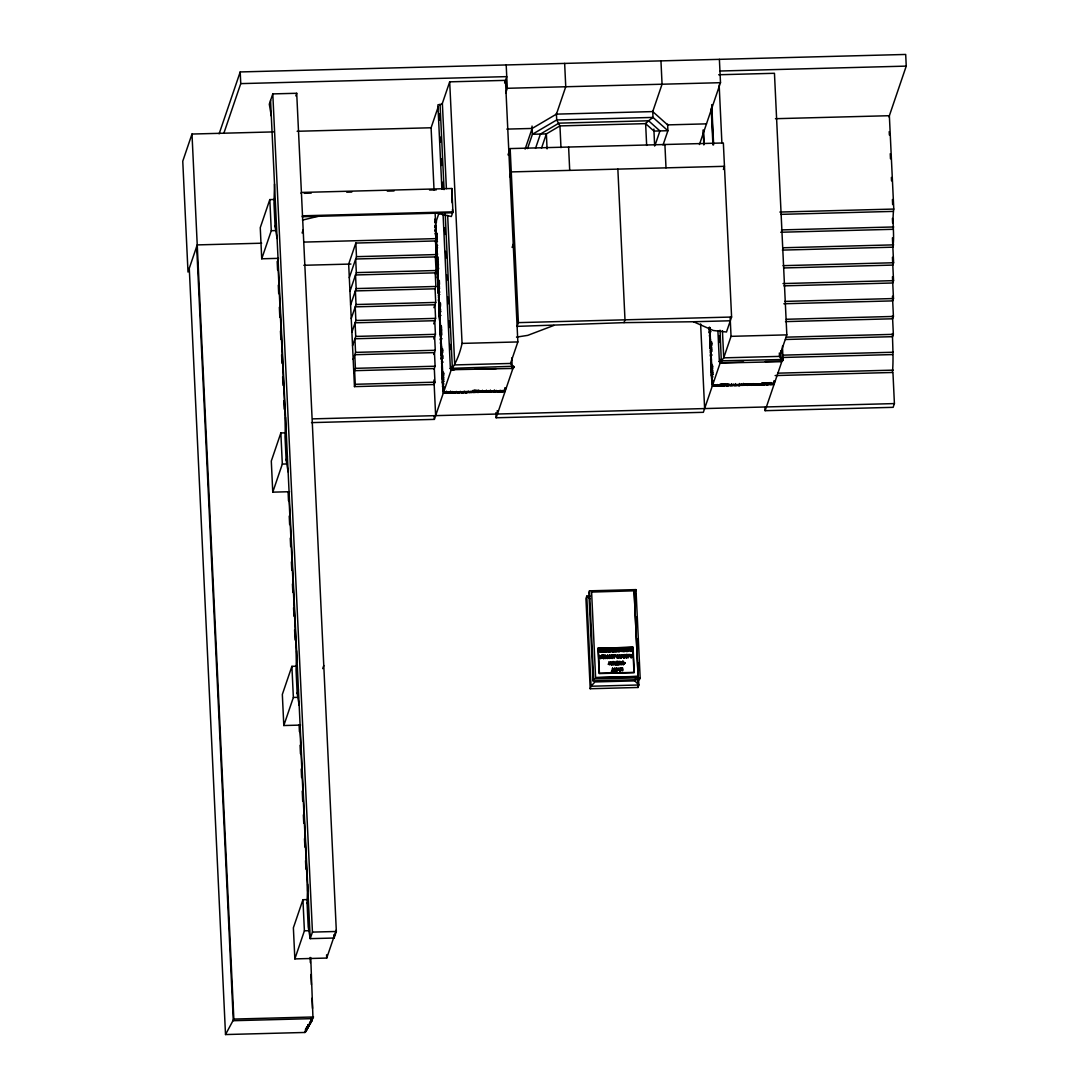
<?xml version="1.0" encoding="UTF-8"?>
<svg xmlns="http://www.w3.org/2000/svg" width="1089" height="1089" viewBox="0 0 1089 1089"><rect width="100%" height="100%" fill="white"/><g stroke="black" fill="none" stroke-linecap="round" stroke-linejoin="round"><path stroke-width="1.5" d="M621.942 651.413L622.064 650.963M443.087 214.656L450.37 368.381L452.452 370.274L445.197 213.226M446.395 188.615L442.365 103.36L449.689 81.838L505.473 80.368L517.847 341.932L510.523 363.454L512.293 366.285L512.184 368.749L511.884 357.791M730.147 317.389L731.046 336.338L723.722 357.859L719.992 362.664L721.394 363.25L720.047 330.198M782.406 359.983L783.086 359.506L721.503 360.786L720.414 363.032L781.167 361.684L780.867 350.712M512.252 367.633L513.205 368.409L512.293 366.285L450.37 368.381L452.534 369.375M781.521 360.922L782.188 361.344L779.506 356.389L779.343 352.986M274.523 184.082L273.992 203.384L275.095 226.716L277.096 238.532M285.563 417.455L285.019 436.757L286.135 460.089L288.136 471.905M296.603 650.827L296.058 670.13L297.161 693.462L299.176 705.277M271.311 116.006L269.296 104.19L272.795 93.899L296.712 93.273L336.351 931.476L334.119 938.024L310.215 938.65L308.201 926.834L307.098 903.502L307.643 884.2M435.532 225.464C435.069 230.392 435.505 223.599 435.164 226.213M435.804 231.304L435.219 229.371M435.995 235.197L435.396 233.264L435.872 234.448M435.314 231.317L435.341 230.106M435.491 235.21L435.396 233.264M435.791 234.693L435.491 226.675L435.124 227.424M435.859 242.983L436.267 241.023M435.913 246.141L436.539 246.863L436.458 244.916M436.104 250.021L436.635 248.809L436.73 250.756M436.049 246.876L435.954 244.93M436.226 250.769L436.131 248.823M436.839 249.313L436.417 254.649L436.825 252.689M436.471 257.807L437.097 258.529L437.002 256.582M437.274 262.422L437.193 260.475M436.594 258.542L436.498 256.596M436.784 262.435L436.689 260.489M437.029 253.193L436.812 261.224M437.37 264.368L437.465 266.301L436.88 264.382M437.07 261.918L437.206 257.086M437.642 270.195L437.057 268.262M437.261 265.798L438.2 257.058M437.832 274.088L437.247 272.155M437.928 276.034L438.009 277.981L437.424 276.048M437.329 274.101L437.37 272.89M437.438 269.691L436.662 261.687M437.519 277.994L437.547 276.783M437.628 273.584L437.342 265.566L436.961 266.315M438.2 281.86L437.615 279.941M437.805 277.477L437.519 269.459L437.152 270.208M438.377 285.754L437.792 283.821M437.941 288.925L438.568 289.647L437.982 287.714M437.887 285.767L437.914 284.569M437.996 281.357L437.206 273.366M438.064 289.66L438.105 288.449M438.173 285.25L437.397 277.246M438.254 293.554L438.159 291.607L438.744 293.54M437.696 281.874C438.472 279.505 439.112 293.935 438.159 291.607M438.431 297.433L438.84 295.473M437.764 285.032L438.962 296.222L438.35 295.487M438.499 300.591L439.112 301.313L439.03 299.366M438.676 304.484L439.207 303.259L439.303 305.206M438.622 301.326L438.527 299.38M438.499 284.311L439.493 284.283L439.303 280.404M438.799 305.219L438.717 303.273M439.044 295.99L438.84 304.008M438.99 309.113L439.398 307.152M439.235 299.87L439.52 307.888L438.894 307.166M439.67 312.979L439.575 311.032M439.861 316.872L439.262 314.939M439.166 312.992L439.085 311.046M439.357 316.885L439.384 315.674M439.466 312.475L440.419 303.736L439.412 303.763L439.207 311.794M439.942 318.818L440.038 320.765L439.452 318.832M439.643 316.368L439.779 311.536L440.786 311.522M440.228 324.658L439.629 322.725M439.833 320.261L439.044 312.257M440.405 328.538L439.82 326.605M440.501 330.484L440.596 332.431L439.997 330.498M439.915 328.551L439.942 327.353M440.024 324.141L439.235 316.15M440.092 332.444L440.119 331.233M440.201 328.034L439.915 320.03L439.534 320.779M440.773 336.324L440.187 334.391M439.725 324.658L440.092 323.909L440.392 331.927L441.385 331.9L441.63 333.37L440.637 333.397M440.337 339.482L440.963 340.204L440.364 338.284M440.514 343.375L441.14 344.097L441.045 342.15M440.46 340.217L440.501 339.019M440.569 335.82L439.779 327.816M440.65 344.11L440.555 342.164M439.97 331.709L440.882 334.881L440.677 342.912M440.827 348.004L440.732 346.057L441.331 347.99M440.283 336.338C441.045 333.955 441.685 348.385 440.732 346.057M440.882 351.148L441.508 351.883L441.413 349.937M441.249 342.654L441.549 350.672L440.922 349.95M440.705 330.988L441.698 330.961L441.263 325.597M441.072 355.041L441.698 355.763L441.603 353.83M441.018 351.897L441.045 350.685M441.249 358.934L441.78 357.709L441.875 359.656M441.195 355.776L441.099 353.83M441.44 346.547L441.236 354.578M441.385 359.669L441.29 357.723M441.562 363.563L441.971 361.602M442.243 367.442L441.658 365.509M442.433 371.322L441.835 369.389M441.753 367.456L441.78 366.244M441.93 371.335L441.971 370.137M442.039 366.939L442.175 362.106L443.169 362.079M441.467 361.616L442.093 362.338L442.365 348.929M442.529 373.268L442.61 375.215L442.025 373.282M442.229 370.818L441.998 358.213L442.992 358.186M442.801 379.108L442.202 377.175M442.406 374.711L441.617 366.707M442.978 383.001L442.393 381.068M442.297 379.122L442.338 377.91M443.073 384.934L443.169 386.881L442.57 384.948M442.488 383.001L442.515 381.803M441.807 370.6L442.597 378.604L443.591 378.577L443.836 380.047L442.842 380.075M442.665 386.894L442.706 385.697M442.774 382.484L442.488 374.48L442.12 375.229M442.855 390.788L442.76 388.841M442.175 378.373L442.964 386.377L443.958 386.35M462.172 391.713L462.212 392.693L458.551 391.863L454.236 392.898L450.574 392.067L444.435 392.693L444.394 391.713L443.4 391.741L442.352 382.266M442.474 372.302L443.468 372.275L443.727 373.745L443.659 376.168L442.665 376.181M443.4 391.741L442.542 386.159M505.228 387.711L505.16 390.121L504.915 388.65M505.609 389.141L505.65 387.929M709.756 329.246L709.66 327.299M709.32 332.417L709.946 333.139L709.347 331.206M709.266 329.259L709.17 327.313M709.443 333.152L709.484 331.941M709.633 337.046L709.538 335.099L710.123 337.032M709.878 327.803L710.164 335.82L709.538 335.099M709.81 340.925L710.219 338.978M709.13 328.524L710.341 339.714L709.715 338.978M709.865 344.083L710.491 344.805L710.409 342.858M710.055 347.976L710.586 346.751L710.681 348.698M710.001 344.818L709.905 342.872M710.246 335.589L710.028 343.607M710.178 348.711L710.082 346.765M710.423 339.482L710.219 347.5M710.368 352.605L710.777 350.644M710.273 350.658L710.899 351.379L710.613 343.362L711.607 343.334L711.539 345.757L710.545 345.785M710.423 355.749L711.049 356.471L710.954 354.524M711.226 360.364L711.144 358.417M710.545 356.484L710.464 354.538M710.736 360.377L710.641 358.431M711.321 362.31L711.416 364.257L710.831 362.324M711.022 359.86L711.158 355.041L712.152 355.014M711.593 368.15L711.008 366.217M711.212 363.753L711.348 358.921M711.784 372.03L711.199 370.097M711.103 368.15L711.131 366.952M711.879 373.976L711.961 375.923L711.376 373.99M711.28 372.043L711.321 370.845M711.389 367.633L710.613 359.642M711.471 375.936L711.498 374.725M711.58 371.526L711.294 363.522L710.913 364.271M712.152 379.816L711.566 377.883M711.757 375.419L710.981 367.415M712.329 383.696L711.743 381.776M711.838 383.709L711.866 382.511M711.947 379.312L711.158 371.308M712.451 365.196L712.642 369.089L711.648 369.117M512.306 366.802L514.117 366.707L512.306 367.796M513.259 366.326L512.32 367.32M513.654 366.394L512.293 368.096M514.117 366.707L513.055 368.028L512.361 367.551M513.967 367.32L513.94 366.476M781.779 359.22L781.112 361.602L782.12 360.881M782.256 359.247L781.303 360.255M782.637 359.316L781.289 360.731M782.378 360.336L782.923 359.397M782.719 360.309L783.086 359.506M621.792 651.413L622.214 650.718M452.003 369.675C449.076 371.118 457.584 364.23 462.063 343.403L449.689 81.838M720.36 362.174L719.434 361.807L721.503 360.786L719.666 362.269L721.149 362.256L720.891 363.209L721.503 360.786L719.38 361.425L721.054 362.664M618.334 656.885L618.661 655.034L618.688 656.381M611.351 671.409L611.61 671.341A2.464 2.382 18.8 0 1 612.59 669.776L612.576 669.844M602.108 649.493L602.612 651.889C604.3 644.674 602.503 656.898 601.931 649.657M610.97 649.439L610.276 651.698L609.554 649.303M613.91 661.785L614.005 665.039L613.815 661.554M620.648 649.017C620.485 656.191 623.139 644.457 621.152 651.413L620.648 649.017L619.464 649.956L620.621 649.071M607.907 651.807C608.792 645.791 606.342 652.447 607.88 651.875M611.201 649.262L610.344 651.957L609.609 649.452M273.393 131.905L191.991 134.042L182.761 161.186L188.002 272.032L197.232 244.902L261.673 243.201M219.134 133.824L240.206 71.942L905.694 54.45L906.239 66.116L888.964 116.891M224.007 132.804L240.751 83.622L240.206 71.942M295.813 95.886L296.712 93.273M274.85 199.464L269.813 199.586L260.257 227.669L261.728 258.787L278.512 258.338M261.728 258.787L271.284 230.705L269.813 199.586M275.095 226.716L276.361 222.973M301.081 193.393L301.394 192.454L451.826 188.506L452.929 211.838L451.336 216.52L436.675 213.199M302.102 232.992L303.164 229.874M285.89 432.837L280.853 432.973L271.297 461.042L272.767 492.16L289.551 491.711M435.164 257.576L436.185 254.567L435.532 240.955L355.844 243.051L348.671 264.096L354.469 386.622L434.171 384.526L434.96 382.185L434.32 368.572L354.619 370.668L355.259 384.281L354.469 386.622M272.767 492.16L282.323 464.077L280.853 432.973M286.135 460.089L287.401 456.345M349.31 277.709L356.484 256.664L355.844 243.051M349.964 291.335L356.334 272.618L355.681 259.005L435.382 256.909L436.036 270.521L434.974 273.638M350.604 304.947L356.171 288.571L355.531 274.959L435.232 272.863L435.872 286.475L434.865 289.443M351.243 318.56L356.021 304.525L355.382 290.913L435.083 288.816L435.723 302.429L433.939 307.683M351.897 332.172L355.872 320.479L355.232 306.853L434.933 304.77L435.573 318.383L433.708 323.841M352.537 345.785L355.722 336.419L355.082 322.807L434.77 320.711L435.423 334.337L433.83 339.006M434.035 189.908L431.094 127.767L438.186 106.913M353.176 359.397L355.572 352.373L354.919 338.761L434.62 336.664L435.273 350.277L433.83 354.497M439.738 105.279L442.365 103.36M353.816 373.01L355.409 368.327L354.769 354.715L434.47 352.618L435.11 366.231L434.048 369.348M435.192 222.047L436.498 221.081M435.6 223.054L438.881 213.43M451.826 188.506L452.139 202.772M435.246 241.812L436.335 238.614L304.062 242.085M296.929 666.209L291.893 666.345L282.337 694.414L283.807 725.533L300.591 725.083M283.807 725.533L293.363 697.45L291.893 666.345M504.588 82.968L506.753 76.625L240.751 83.622M297.161 693.462L298.44 689.718M505.691 93.041L507.311 88.291L506.194 64.959M322.712 668.619L323.773 665.502M508.005 154.91L510.156 148.58L723.355 142.972L731.59 317.035L726.486 332.009L713.322 330.498L693.502 321.745L624.024 322.643L517.112 326.373L518.391 322.63L510.156 148.58M509.638 176.663L511.258 171.912L724.457 166.318L723.382 169.476M525.102 149.125L532.14 128.448L556.438 114.127L652.733 111.595L667.625 124.881L706.489 123.86M311.495 422.614L434.361 419.388L443.277 393.183L435.995 239.212M513.014 368.164L505.364 390.624L443.604 392.244L451.241 369.797L451.091 366.408M444.23 392.19L444.557 391.25M527.539 148.594L532.412 134.274L532.031 126.052M191.991 134.042L233.849 1019.073L225.518 1034.55L305.219 1032.454L311.699 1020.91L311.577 1018.31L311.631 1021.033M535.516 148.376L540.389 134.07L558.916 123.152L648.581 120.784L653.005 117.421L652.706 110.847M541.492 148.227L546.365 133.906L559.95 125.902L645.627 123.642L648.581 120.784L659.934 130.925L655.061 145.245M556.438 114.127L565.749 86.752L564.647 63.421M512.129 247.421L513.232 244.208M307.969 899.582L302.933 899.718L293.377 927.787L294.847 958.905L326.727 958.061L336.283 929.992M307.098 903.502L308.378 899.759M294.847 958.905L304.403 930.823L302.933 899.718M272.795 93.899L312.448 932.102L310.215 938.65L270.562 100.447M709.552 328.592L712.274 386.119L703.344 412.309L496.135 417.768L505.051 391.564L504.888 388.174M310.746 957.558L312.992 1018.61L233.291 1020.706L196.673 246.536M652.733 111.595L662.058 84.221L660.955 60.889M663.038 145.028L667.911 130.707L667.598 124.132M624.024 322.643L624.991 319.839L617.858 169.108M699.437 144.538L720.496 82.682L719.393 59.351M589.503 590.837L588.863 592.702L593.029 680.87L639.515 679.645L640.155 677.78L635.99 589.612L589.503 590.837L593.668 678.992L593.029 680.87M591.545 592.076L634.111 590.81L638.1 676.528L595.601 677.644L591.599 591.926M597.956 648.295L633.077 647.302L634.247 672.648L599.154 673.56L597.984 648.227L633.077 647.302M599.277 649.575L600.284 652.229L599.985 649.561M599.181 651.045L600.093 651.78M600.42 649.548L600.543 652.066M599.249 655.483L602.067 656.803M601.414 652.202L600.992 650.705L601.427 651.726M601.414 651.794L601.278 649.52L601.591 651.794L601.972 650.923M602.081 657.007L600.652 658.722L599.358 657.266L600.502 656.231L599.508 655.469M601.89 650.814L601.577 652.188L600.815 650.991M638.549 678.311L638.862 684.981L638.018 687.472L590.197 688.738L591.041 686.233L586.78 596.132L590.088 596.037M600.733 658.328L601.795 657.035L600.706 656.327L599.658 657.184L600.76 658.26M601.713 655.142L600.76 656.163C603.864 653.972 599.535 656.259 601.89 656.817M604.722 652.052C606.274 648.921 604.232 654.135 603.551 651.127L604.191 650.555L604.218 651.726L604.15 649.629M602.571 655.864L603.211 656.585L602.544 655.932L603.333 655.347C601.809 660.792 603.211 648.867 603.742 658.641M604.177 650.623L604.313 649.439L603.987 650.705M604.531 649.657L604.722 651.739L605.239 650.909M595.601 677.644L638.154 676.378M604.286 652.12L604.313 649.439M603.292 655.102L602.544 655.932M603.565 655.156L602.271 655.932M604.817 649.493L604.749 651.685M605.484 649.466C606.369 657.484 608.343 644.007 606.328 651.794L605.838 649.398L604.858 650.405M603.442 658.069L602.693 657.28L603.388 656.585M605.253 657.865C604.436 660.696 604.395 652.502 604.98 656.054M603.524 658.654L602.34 657.416L603.088 656.694M604.449 656.858L605.008 656.15M605.157 655.864L604.436 656.926L605.103 657.797M607.825 650.678L607.24 650.228M605.375 656.109C605.783 653.196 606.382 660.819 605.361 657.865M605.715 655.347L604.518 655.347M605.729 656.667L605.116 656.354L605.321 657.443M608.901 651.59L608.982 649.316L608.901 651.998M607.648 656.735L606.668 656.136M607.744 658.546C604.409 654.598 609.595 662.439 607.907 655.183M609.091 651.535L609.459 650.732M609.377 650.609L609.064 651.998M608.615 655.85L609.595 656.871L608.751 656.027M609.432 655.006L609.663 658.287L608.56 657.429M611.188 649.493L611.814 651.767M612.317 650.133L610.915 651.399L612.29 649.97M611.691 649.248L610.888 649.507M609.84 655.142L609.69 658.219M608.928 661.676L609.35 664.903M608.343 664.167L609.01 663.514L608.315 664.222M612.848 650.596L612.794 650.514A2.055 2.001 18.8 0 0 612.236 651.685L612.345 651.712A1.96 1.892 18.8 0 1 612.848 650.514A1.96 1.892 18.8 0 0 612.29 651.767L612.168 651.712A2.055 2.001 18.8 0 1 612.78 650.501M611.977 654.87L612.127 658.423C609.622 658.328 610.534 652.229 610.616 656.749M613.025 650.596L613.148 650.582A1.96 1.892 18.8 0 1 613.706 651.671L613.679 651.671A2.124 2.055 18.8 0 0 613.161 650.569M610.099 662.548L609.173 663.637M613.624 656.354L612.386 654.87L613.611 656.068L613.897 654.829L613.924 656.082L615.108 654.788L614.033 658.369L613.638 656.014M634.111 590.81L638.1 676.528M614.509 649.235L615.435 650.378L614.822 649.167M610.425 661.908L611.446 662.616L610.289 663.569L611.596 665.107L610.289 663.705M610.248 662.847L609.268 663.31M611.923 657.919L611.964 654.938M612.127 658.423L610.561 656.681M615.339 649.207L615.462 651.835L615.612 649.303M635.35 591.477L635.99 589.612M615.612 650.705L616.32 651.617M617.354 650.16L616.483 650.623L617.204 651.78C619.301 649.602 614.89 647.996 614.836 651.658M611.596 665.107L613.066 661.513L611.705 662.534L610.453 661.853M616.619 649.112L617.762 649.262M616.333 651.807L615.625 650.432M616.66 650.623L617.272 651.426M613.053 661.731L611.882 662.629M612.835 663.187L611.678 664.698L610.63 663.5L611.65 662.697L612.739 663.419L611.623 662.765M617.762 649.085L618.293 651.753L619.192 650.351M618.144 649.235L618.402 651.535M618.293 649.711L619.11 650.501M614.005 663.092L613.91 663.201A2.464 2.382 18.8 0 0 612.903 664.875M617.313 657.77L617.368 654.734L617.517 658.287L615.802 656.708L615.734 654.775M612.508 668.319L613.053 671.559L612.848 668.251M614.4 663.119L614.319 663.296A2.464 2.382 18.8 0 1 615.557 664.807L615.462 664.998M612.971 669.721L612.903 669.83A2.464 2.382 18.8 0 1 614.142 671.341L614.4 671.464M619.246 649.112L619.301 651.658L619.573 649.793M612.59 671.573L612.522 668.251M619.273 649.044L619.301 651.726L619.954 650.65M616.279 661.431L616.034 664.984M614.577 668.156L615.135 671.505L614.999 668.088M618.416 662.983C621.914 659.607 616.633 662.534 618.144 662.779C616.333 657.048 617.409 669.803 618.157 663.16M618.198 658.26L618.184 658.151A3.553 3.444 18.8 0 1 619.437 656.191L619.546 656.313A3.403 3.294 18.8 0 0 618.416 658.083M619.45 654.734L619.968 658.219L619.804 654.734M622.758 651.576L622.622 649.112M616.782 667.911L616.918 671.464L616.388 667.925M620.294 655.918L621.383 656.558L620.539 655.537M765.308 361.534L781.997 361.099L774.347 383.559L712.587 385.179L720.237 362.719L720.074 359.343M616.605 669.939L615.775 670.47M620.607 657.062C621.152 658.028 620.812 658.151 621.329 654.816M622.717 651.426L622.35 648.962M623.643 651.549L623.67 648.935L623.779 651.603L622.745 650.378M616.701 669.612L617.681 668.782L615.748 670.525M618.171 664.93L618.184 663.378C616.687 664.018 622.69 666.441 618.443 663.092M621.506 662.316L622.663 661.254L621.193 664.848L619.913 663.392L621.043 662.357L619.804 661.608M624.188 649.112L625.358 650.174L624.582 651.521M622.336 663.16L621.288 664.453L620.24 663.255L621.247 662.452C624.61 665.039 617.667 659.349 621.302 662.289L623.33 661.241L623.262 664.589L625.032 663.038L623.18 662.194M624.392 648.976L625.644 650.119L624.555 651.494L625.644 650.228M618.307 667.938L618.606 669.694M622.486 656.368L624.051 658.11L622.472 656.531M623.589 654.68L624.065 658.042M618.552 669.64L619.913 670.865M624.31 654.911L626.052 656.054M626.134 650.133L626.121 650.106A1.96 1.892 18.8 0 0 625.603 651.358L625.467 651.358A2.055 2.001 18.8 0 1 626.08 650.147M626.325 650.242L626.447 650.242A2.124 2.055 18.8 0 1 627.073 651.29L626.978 651.317A1.96 1.892 18.8 0 0 626.338 650.228A1.96 1.892 18.8 0 1 627.005 651.317L626.965 651.521M621.397 669.776C624.269 670.416 619.233 666.999 620.648 667.87M622.854 661.445L623.071 664.794L625.195 663.119M626.434 651.385L626.039 648.935M623.153 662.085L625.181 662.929M626.434 657.987C623.276 656.558 627.645 651.603 626.42 658.042M618.552 669.735L620.131 671.314M625.767 655.877L624.569 654.543M621.846 667.775L622.091 668.905M626.352 654.503L625.658 654.584M626.461 650.228A2.124 2.055 18.8 0 1 627.06 651.358L627.155 651.317M628.652 648.799L628.761 651.385M622.023 668.061L621.955 669.082M626.665 654.489L627.999 658.001L629.388 654.421L628.203 655.701L628.162 654.448M628.448 650.228L627.89 650.963L629.279 649.684L628.612 650.092M625.984 657.565L625.862 656.068M628.721 650.024L627.985 650.718M629.319 648.935L630.477 651.44L630.15 648.908M631.851 651.399L630.558 649.03L631.851 651.399L631.933 648.717M630.055 654.666C631.647 654.925 628.829 656.694 631.198 657.919L632.423 656.068M629.782 654.734L631.321 655.292L632.655 654.326L631.28 657.525L630.232 656.327L631.252 655.524L632.341 656.231L631.225 655.578M631.184 655.619L630.123 654.462M631.484 655.455L632.26 654.339M634.805 680.884L594.948 681.932L591.041 686.233L638.862 684.981L634.805 680.884L635.649 678.393M718.672 74.76L774.456 73.29L786.83 334.868L779.506 356.389L723.722 357.859L722.429 330.675M772.986 383.546L773.313 382.607M775.123 375.569L892.939 372.465L894.409 403.583L893.13 407.327L765.118 410.689L774.034 384.485L773.871 381.109M782.338 250.102L892.857 247.189C894.818 234.72 891.823 221.543 893.783 209.061L889.359 115.706L775.45 118.701M892.422 237.865L893.593 262.748L892.803 265.09L783.985 267.948M892.436 257.317L893.538 280.649L892.735 282.99L783.917 285.849M892.449 276.769L893.47 298.549L892.681 300.891L783.862 303.749M892.463 296.222L893.416 316.45L892.612 318.791L785.496 321.609M892.476 315.674L893.348 334.35L892.558 336.678L785.441 339.496M892.436 372.479C893.593 359.669 892.708 346.588 892.408 333.574M513.899 366.911C509.924 367.728 515.628 364.774 513.055 368.028M782.038 360.963C780.704 356.62 785.115 362.378 781.426 359.71M782.787 360.704L782.882 359.846M305.968 1031.12L306.894 1027.172M306.962 1029.336L307.942 1024.776M308.963 1025.593L307.969 1027.567L307.86 1024.926M309.97 1024L310.964 1022.04L309.045 1025.634L309.889 1021.836M310.964 1022.217L311.89 1018.283M305.383 1032.154L305.533 1029.078M305.71 1031.569L307.629 1027.962M307.384 1028.601L309.303 1025.008M310.719 1022.666L311.971 1020.257M720.469 362.964L720.047 360.963M304.716 1032.467L312.502 1018.623M451.268 369.008L450.451 368.885L452.52 367.864L450.696 369.43L451.064 368.028M615.462 650.446L614.863 651.78M615.598 650.364L616.428 649.126M513.327 368.15L513.885 367.524L512.783 366.421M782.732 360.255L781.766 361.18M721.394 363.25L721.217 362.215M622.527 667.761C624.705 672.485 619.804 670.865 622.05 669.259M604.735 650.351L605.511 649.412M441.889 189.323L437.901 104.857L440.051 104.34L444.081 189.609M720.251 361.943L719.353 361.303L717.91 330.933M783.005 359.751L782.474 346.111M617.34 649.929L617.98 649.194M512.728 368.627L513.205 368.232M608.642 657.565L609.69 658.491M512.783 368.259L513.273 367.742M513.137 367.959L512.293 368.205M781.426 361.33L782.201 361.167M553.92 325.407L527.729 335.371L516.499 337.114M302.47 220.101L318.124 216.316M444.435 392.693L450.261 393.006M445.428 392.666L447.456 393.102M445.455 393.156L447.429 392.612M449.417 392.557L451.431 392.993M449.444 393.047L458.183 391.822M453.405 392.462L455.42 392.884M453.432 392.938L455.393 392.408M457.394 392.353L459.408 392.789M457.407 392.843L459.381 392.299M461.368 392.244L463.383 392.68M461.396 392.734L466.514 391.645L478.153 392.271M465.357 392.149L467.372 392.571M467.358 392.094L466.296 392.83M465.384 392.625L470.502 391.55L474.164 392.38L486.443 391.128L490.104 391.958M480.303 391.754L480.263 390.774L478.425 390.366L474.436 390.461L472.286 390.992L472.327 391.958M469.345 392.04L471.36 392.476M469.373 392.53L471.333 391.986M473.334 391.931L475.349 392.367M473.347 392.421L475.321 391.877M479.31 391.781L478.411 392.054M479.323 392.258C473.279 392.19 484.632 390.543 486.116 392.054L490.431 391.019L502.056 391.645M481.297 391.727L483.312 392.163M481.324 392.203L483.298 391.672M485.286 391.618L487.3 392.054M485.313 392.108L487.273 391.564M490.186 391.727L491.289 391.945L489.274 391.509L491.289 391.945M489.288 391.999L494.406 390.91L498.081 391.741L504.207 391.114L504.166 390.148M493.249 391.414L495.264 391.849M493.276 391.89L494.324 391.155M497.237 391.305L499.252 391.741M497.265 391.795L499.225 391.25M502.301 390.937L501.226 391.196L502.165 391.89C505.078 391.346 500.6 390.679 503.241 391.632M503.213 391.142L502.165 391.89M501.253 391.686L504.207 391.114M713.377 384.648L713.418 385.615L719.244 385.928L731.509 384.676L735.184 385.506L747.449 384.267L751.124 385.098M714.425 385.588L716.412 385.547L715.364 386.282L714.425 385.588L715.364 386.282M714.438 386.078L716.412 385.547M729.358 385.207L729.317 384.226L727.479 383.818L721.354 384.444L721.394 385.411M718.4 385.492L720.414 385.928M718.427 385.969L720.401 385.438M722.388 385.383L724.403 385.819M722.415 385.874L727.534 384.785L739.172 385.411M726.377 385.275L728.364 385.234L727.316 385.969L726.377 385.275L727.316 385.969M726.404 385.765L728.364 385.234M730.365 385.179L732.38 385.615M730.379 385.656L732.353 385.125M734.34 385.07L736.355 385.506M734.367 385.56L736.341 385.016M739.24 385.179L740.316 384.907L739.268 385.656L738.328 384.962L739.268 385.656M738.356 385.452L743.474 384.363L747.136 385.193L751.437 384.158L763.076 384.785M742.317 384.866L744.332 385.288M742.33 385.343L744.304 384.812M746.305 384.757L748.32 385.193M746.319 385.247L748.293 384.703M751.206 384.853L752.281 384.594L751.219 385.343L750.28 384.648L751.219 385.343M750.307 385.138L757.263 384.471M754.269 384.553L756.283 384.975M754.296 385.03L756.256 384.499M759.332 384.186L758.257 384.444L759.196 385.138C762.096 384.594 757.617 383.913 760.272 384.88M758.271 384.934L760.245 384.39M771.366 383.627L767.064 384.676L763.389 383.845L763.348 382.865L771.311 382.661L771.366 383.627L773.204 384.049L773.898 381.572M759.087 384.88L763.389 383.845M763.158 384.54L764.233 384.281L763.185 385.03L762.232 384.335L763.185 385.03M762.259 384.825L767.377 383.736L773.204 384.049M766.22 384.226L768.235 384.662M766.248 384.716L768.221 384.186M770.209 384.131L772.224 384.567M770.236 384.608L772.196 384.077M512.756 368.436L452.262 369.702M719.952 71.016L906.239 66.116M507.311 88.291L720.496 82.682M297.134 131.279L431.094 127.767M506.807 129.101L532.14 128.448M546.365 133.906L532.412 134.274L556.71 119.953L653.005 117.421L667.911 130.707L653.958 131.075L645.627 123.642M304.267 193.311L311.223 193.121M346.724 192.195L351.788 192.059M387.289 191.12L394.041 190.943M429.542 190.017L436.294 189.84M452.929 211.838L302.497 215.799L302.184 216.725L452.616 212.777L452.466 209.442M779.86 212.056L893.783 209.061M434.851 221.598L434.974 222.333M436.553 222.061L435.559 222.088L435.763 234.149M780.759 214.356L892.98 211.402M271.284 230.705L276.32 230.582M435.178 230.582L436.104 233.754L437.097 233.727M437.288 237.62L436.294 237.647L436.076 245.665M781.494 229.915L893.715 226.961M435.682 239.09L436.036 236.163M436.226 240.056L437.22 240.029L436.961 238.545M780.704 232.243L892.926 229.303M437.465 241.499L436.471 241.527L436.267 249.558M437.655 245.393L436.662 245.42L436.948 253.438L436.321 252.702M436.594 247.829L437.587 247.802M437.696 254.105L436.703 254.132L436.635 257.331M356.484 256.664L436.185 254.567M783.141 247.761L893.661 244.862M437.138 259.495L438.132 259.481M303.817 265.28L350.944 264.042M437.329 263.388L438.323 263.361L438.064 261.891M437.574 264.872L438.568 264.845M437.506 267.281L438.499 267.254M437.764 268.752L438.758 268.724M356.334 272.618L436.036 270.521M783.073 265.662L893.593 262.748M438.241 282.841L439.235 282.813M356.171 288.571L435.872 286.475M438.431 286.734L439.425 286.706L439.18 285.223L439.33 288.531M438.676 288.204L439.67 288.177M439.861 292.07L438.867 292.097L438.649 300.115M783.018 283.562L893.538 280.649M438.799 294.506L439.793 294.479M356.021 304.525L435.723 302.429M439.343 306.172L440.351 306.145M439.534 310.066L440.528 310.038L440.283 308.568M784.652 301.408L893.47 298.549M439.97 315.429L440.963 315.402M355.872 320.479L435.573 318.383M518.391 322.63L731.59 317.035M440.514 327.095L441.521 327.081M693.502 321.745L730.311 320.779M786.299 319.268L893.416 316.45M440.446 329.518L441.453 329.491M355.722 336.419L435.423 334.337M440.882 334.881L441.889 334.854M441.072 338.774L442.066 338.747M710.055 331.696L711.049 331.669M462.063 343.403L517.847 341.932M731.046 336.338L786.83 334.868M786.244 337.154L893.348 334.35M355.572 352.373L435.273 350.277M442.624 350.413L441.63 350.44L441.413 358.458M441.562 352.85L442.556 352.822M711.784 347.228L710.79 347.255L710.586 355.286M710.477 348.194L711.471 348.167L711.716 349.637L710.722 349.664M441.739 356.743L442.733 356.716L442.488 355.232M711.975 351.121L710.981 351.148L710.763 359.166M782.773 355.15L893.293 352.237M510.523 363.454L454.739 364.924L447.661 215.459M355.409 368.327L435.11 366.231M781.984 357.491L892.49 354.578M451.241 369.797L454.589 369.702M474.613 369.185L496.325 368.613M720.237 362.719L743.596 362.106M442.733 373.772L443.727 373.745M711.716 366.707L712.71 366.68M442.91 377.665L443.904 377.638M711.893 370.587L712.887 370.573M711.825 373.01L712.819 372.983L712.574 371.499L712.737 374.915M443.1 381.558L444.094 381.531M712.083 374.48L713.077 374.453M355.259 384.281L434.96 382.185M777.614 373.173L893.239 370.137M711.348 375.201L712.124 383.192L713.132 383.165M443.032 383.968L444.026 383.941M712.015 376.889L713.009 376.876M443.209 387.861L444.203 387.834M712.192 380.782L713.2 380.755M711.716 382.974L712.383 384.676L712.029 379.067L711.648 379.83M443.141 390.27L444.135 390.243M472.776 390.515L476.097 390.42M720.183 384.009L725.165 383.873M761.687 382.92L766.67 382.784M450.873 392.013L465.82 391.618M495.699 390.828L504.003 390.611M713.213 385.111L719.856 384.948M744.767 384.281L754.731 384.022M443.277 393.183L505.051 391.564M712.274 386.119L774.034 384.485M312.774 418.87L894.409 403.583M282.323 464.077L287.36 463.955M616.156 649.126L617.109 649.902M623.561 654.639L624.051 658.11M624.473 654.612L625.903 655.714M603.197 656.817L603.415 658.124M621.479 658.178L621.628 654.829M593.668 678.992L640.155 677.78M293.363 697.45L298.4 697.328M304.403 930.823L309.439 930.7M312.448 932.102L336.351 931.476M233.849 1019.073L313.55 1016.976M311.699 1020.91L311.086 1018.324M721.531 361.82L720.482 360.881M721.476 363.018L720.496 362.787M452.534 368.899L451.499 367.946M452.52 369.784L450.792 368.572M764.233 384.281L763.321 384.077L764.26 384.771M752.281 384.594L751.356 384.39L752.295 385.084M740.316 384.907L739.404 384.703L740.343 385.397M728.391 385.71L727.452 385.016M723.232 385.833L719.557 384.989L713.418 385.615M716.439 386.023L715.5 385.329M491.262 391.455L490.349 391.25L490.213 392.203M477.336 392.312L478.248 392.516M466.201 392.584L454.562 391.958M451.989 370.029L451.105 369.566M622.418 654.816L622.54 656.436M589.993 598.732L586.78 596.132L585.936 598.623L590.197 688.738M608.724 655.905L609.581 656.681M620.594 657.116L621.451 657.974M626.896 654.489L627.89 655.701L627.849 654.462M720.278 362.583L719.693 361.072M614.536 649.167L615.448 650.31M631.919 651.099L631.811 648.881M719.775 361.507L720.047 362.31M719.543 361.671L719.666 362.269M607.526 654.993L607.73 658.328M559.95 125.902L556.71 119.953L556.397 113.379M310.814 1018.269L311.223 1019.467M719.461 361.18L719.611 361.97M450.71 368.136L450.9 369.048M450.478 368.259L450.628 369.035M774.47 381.327L774.606 382.062L773.98 381.341M711.348 341.864L711.607 343.334M435.968 238.573L436.39 241.758L435.763 241.037M436.907 254.635L436.281 253.914L436.417 254.649M889.209 131.633L889.373 135.022M890.258 153.699L890.489 158.79M891.374 177.453L891.537 180.856M892.422 199.518L892.653 204.609M892.408 218.413L892.626 223.082M769.161 383.178L769.215 384.158M767.337 382.77L767.377 383.736M765.186 383.287L765.227 384.254M764.954 407.422L765.118 410.689M755.058 384.022L755.099 384.989M753.22 383.6L753.275 384.567M749.246 383.709L749.286 384.676M747.381 384.499L747.245 385.452M745.257 383.804L745.298 384.785M743.419 383.396L743.474 384.363M741.269 383.913L741.323 384.893M739.445 383.505L739.485 384.471M735.456 383.6L735.497 384.58M719.162 84.956L721.884 142.7M733.305 384.118L733.346 385.098M731.468 383.709L731.509 384.676M727.479 383.818L727.534 384.785M725.328 384.335L725.383 385.302M711.743 104.639L713.635 144.769M711.58 108.914L713.241 144.034M711.185 108.179L712.927 144.96M723.504 383.913L723.545 384.893M718.944 335.643L719.271 342.422M719.475 385.234L719.339 386.187M719.189 384.962L719.244 385.928M717.365 384.54L717.406 385.52M703.535 130.639L704.175 144.02M703.14 129.904L703.848 144.946M711.525 341.701L711.689 345.104M711.444 347.731L711.607 351.134M709.865 327.653L712.587 385.179M700.622 323.937L704.624 408.566M664.903 144.51L666.005 167.842M653.863 129.087L654.666 146.062M645.614 123.356L646.662 145.409M635.432 593.178L635.826 601.659M636.548 616.918L636.874 623.698M637.596 638.957L637.991 647.438M638.712 662.684L639.039 669.476M637.623 679.128L638.018 687.472M627.659 651.508L627.359 649.03M626.107 649.044L626.161 651.549M619.968 667.829L620.117 671.382M618.035 661.377L618.144 662.779M616.442 664.78L616.265 661.486M613.883 649.194L614.005 651.807M613.121 651.889L612.739 649.289L612.862 651.903M568.608 147.042L569.71 170.374M559.937 125.616L560.985 147.668M546.351 133.62L547.073 148.894M500.178 390.257L500.232 391.223M498.313 391.046L498.177 391.999M497.251 410.635L497.401 414.024M496.203 390.352L496.244 391.332M495.89 412.69L496.135 417.768M494.365 389.944L494.406 390.91M490.377 390.053L490.431 391.019M488.226 390.57L488.267 391.536M486.388 390.148L486.443 391.128M484.237 390.679L484.292 391.645M482.413 390.257L482.454 391.223M478.425 390.366L478.466 391.332M476.274 390.883L476.315 391.849M474.436 390.461L474.491 391.441M468.297 391.087L468.352 392.067M464.322 391.196L464.363 392.163M462.444 391.986L462.308 392.938M460.334 391.305L460.375 392.271M456.345 391.4L456.4 392.38M439.126 113.664L439.452 120.348M440.242 137.064L440.473 142.087M441.263 158.803L441.589 165.487M442.379 182.203L442.692 188.901M444.53 227.669L444.843 234.434M445.646 251.355L445.959 258.12M446.762 275.041L447.007 280.118M447.81 297.038L448.124 303.804M448.927 320.724L449.24 327.49M450.043 344.41L450.288 349.487M452.357 391.509L452.411 392.489M450.533 391.101L450.574 392.067M446.544 391.196L446.585 392.176M446.231 392.135L446.367 393.36M437.07 233.223L437.233 236.626M440.378 302.892L440.528 306.295M442.542 348.766L442.706 352.169M438.05 261.346L438.2 264.75M440.296 308.922L440.46 312.325M441.344 331.015L441.494 334.418M442.461 354.81L442.624 358.199M435.124 213.022L443.604 392.244M435.042 218.984L435.205 222.319M433.953 379.993L435.641 415.644M434.198 416.012L434.361 419.388M333.969 934.634L334.119 938.024M326.577 954.794L326.727 958.061M277.654 258.079L285.849 431.258M288.735 492.378L296.766 662.139M299.747 724.961L307.615 891.346M277.178 261.414L277.586 269.909M278.308 285.182L278.702 293.676M279.356 307.261L279.832 317.444M280.472 331.029L280.88 339.509M281.602 354.796L281.997 363.277M282.636 376.862L283.045 385.356M283.766 400.629L284.175 409.124M288.109 492.31L288.503 500.804M289.225 516.077L289.633 524.571M290.273 538.157L290.668 546.637M291.389 561.924L291.798 570.405M292.437 583.99L292.846 592.484M293.567 607.757L293.962 616.251M294.602 629.823L295.092 640.019M299.107 724.906L299.421 731.699M300.074 745.271L300.469 753.765M301.19 769.038L301.599 777.532M302.238 791.118L302.715 801.3M303.355 814.885L303.763 823.366M304.484 838.653L304.893 847.133M305.533 860.718L305.927 869.213M310.106 957.49L310.351 962.581M310.91 974.464L311.386 984.66M312.039 998.232L312.516 1008.428M189.268 268.289L225.518 1034.55M311.277 1018.841L311.386 1021.482M311.195 1018.991L311.304 1021.632M310.896 1018.12L311.046 1022.081M308.228 1024.803L308.296 1026.777M306.608 1027.145L306.717 1029.786M306.526 1027.295L306.635 1029.935M598.256 648.486L599.413 673.301L633.961 672.389L632.818 647.574L598.229 648.54M623.738 650.324L624.542 649.711L623.725 650.392"/></g></svg>
